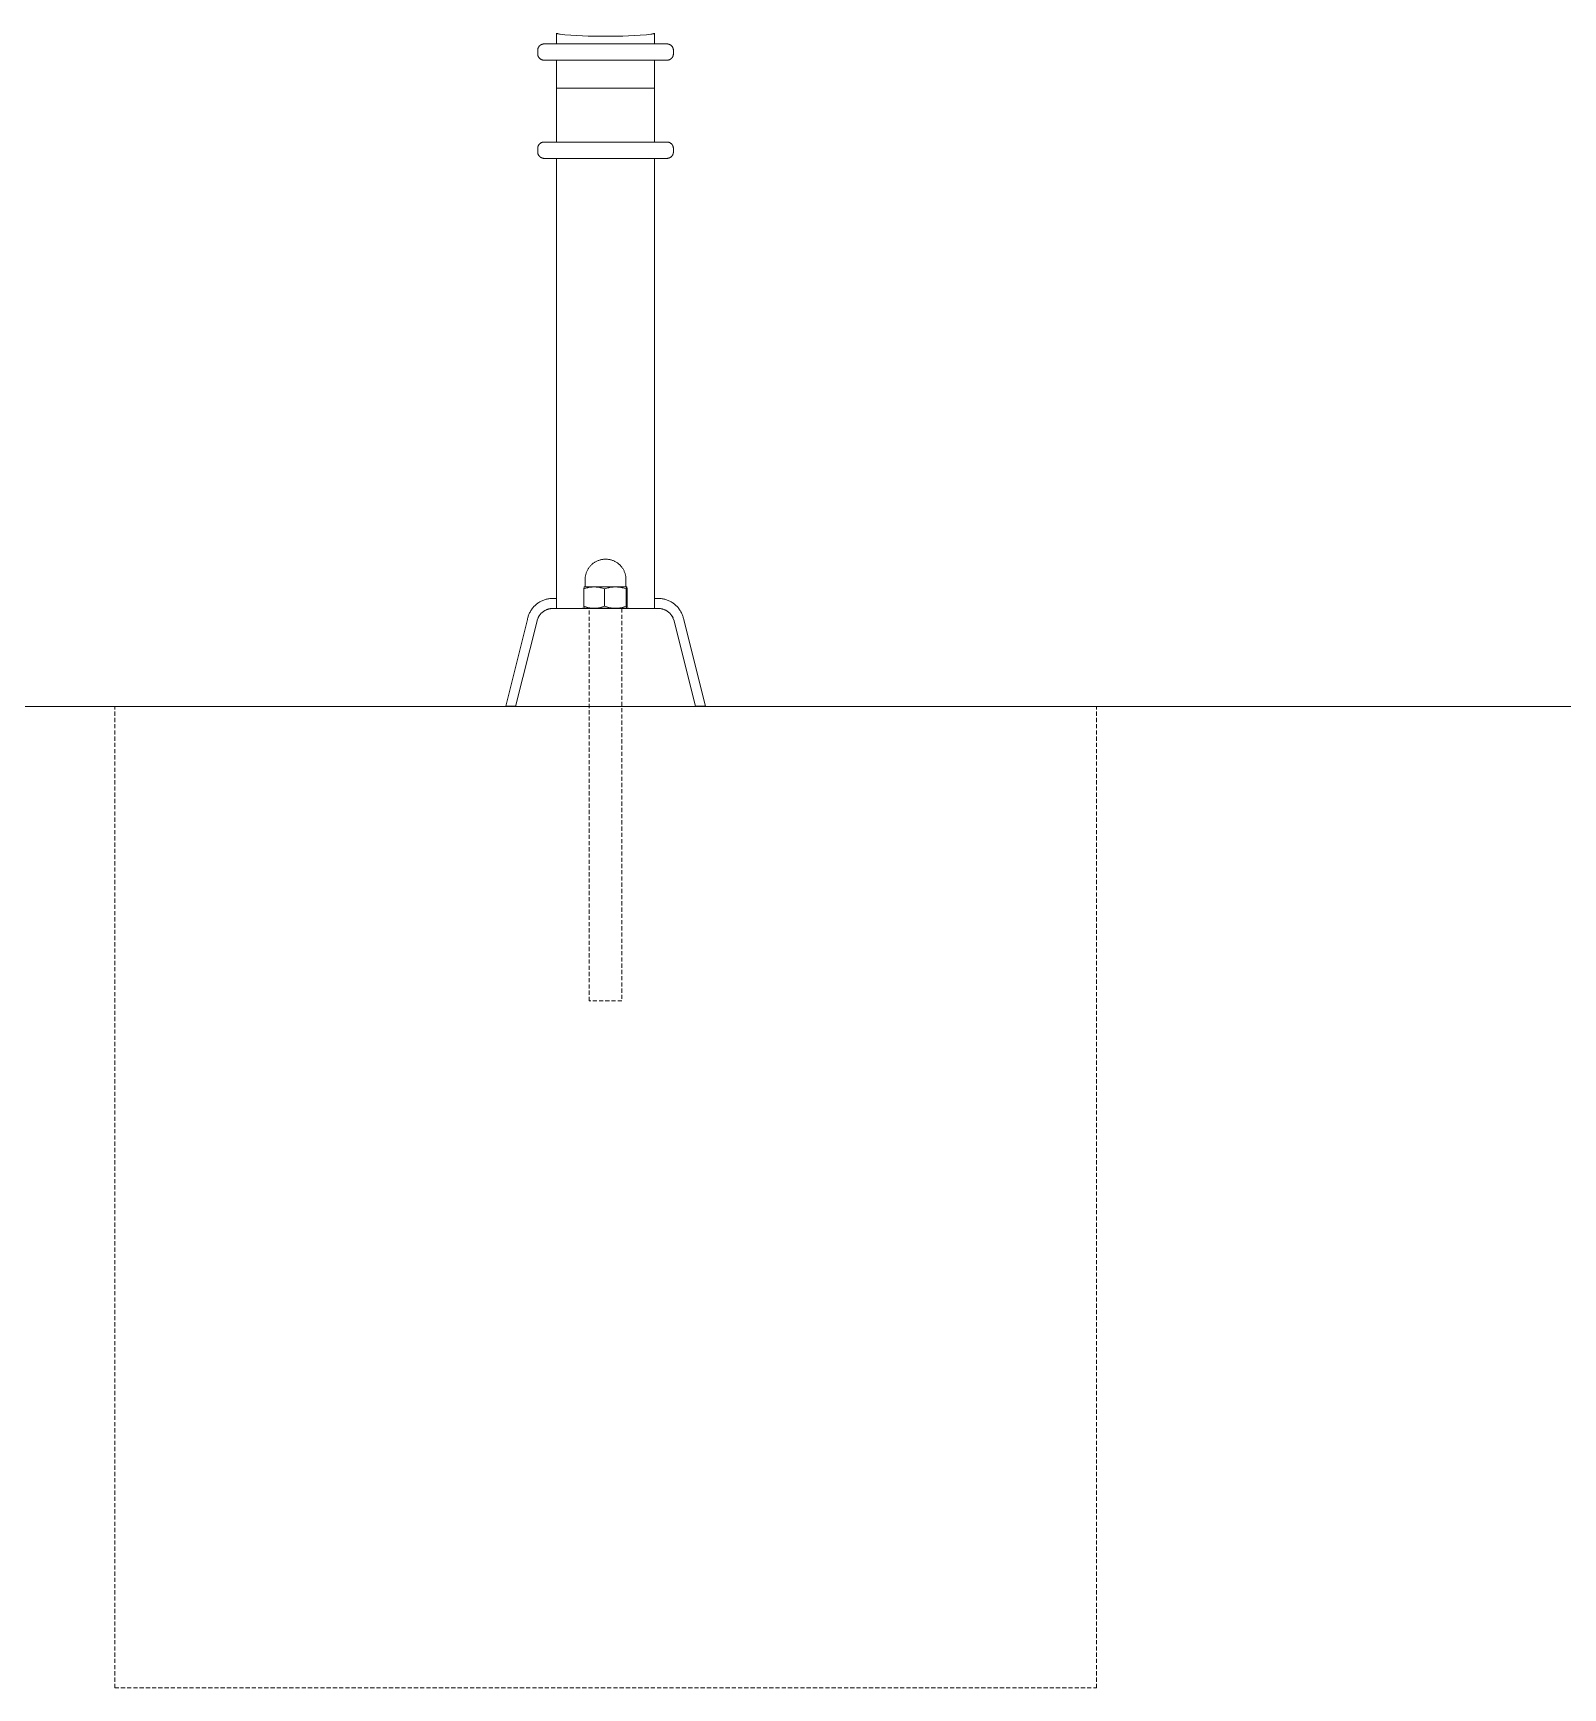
# Model space of a CAD drawing. Header units: millimetres. Extents: x -67 to 4862, y -244 to 3199.
# Drawn here: x 1088 to 1556, y 2011 to 2517 of the extents above; entities that cross this region are included whole.
import ezdxf

# ---------------------------------------------------------------- set-up
doc = ezdxf.new("R2010")
doc.units = ezdxf.units.MM
doc.linetypes.add('HIDDEN', pattern=[1.905, 1.27, -0.635])
doc.layers.add('ZANO_R', color=7, linetype='Continuous', lineweight=0)
doc.layers.add('ZANO_R_przerywana', color=7, linetype='HIDDEN', lineweight=0)

msp = doc.modelspace()

# ---------------------------------------------------------------- linework, layer by layer
at = {"layer": 'ZANO_R'}
for p, q in [((1248.32, 2516.63), (1248.32, 2516.63)), ((1248.32, 2516.63), (1248.32, 2516.63)), ((1248.32, 2516.63), (1248.32, 2516.63)), ((1248.32, 2516.63), (1248.32, 2516.63)), ((1248.32, 2516.63), (1248.32, 2516.63)), ((1248.32, 2516.63), (1248.32, 2516.62)), ((1248.32, 2516.62), (1248.33, 2516.62)), ((1248.32, 2514.77), (1248.32, 2516.62)), ((1248.32, 2513.33), (1248.32, 2514.77)), ((1248.33, 2516.62), (1248.33, 2516.62)), ((1248.33, 2516.62), (1248.33, 2516.62)), ((1248.33, 2516.62), (1248.33, 2516.62)), ((1248.33, 2516.62), (1248.33, 2516.62)), ((1248.33, 2516.62), (1248.33, 2516.62)), ((1248.33, 2516.62), (1248.33, 2516.61)), ((1248.33, 2516.61), (1248.33, 2516.61)), ((1248.33, 2516.61), (1248.33, 2516.61)), ((1248.33, 2516.61), (1248.33, 2516.61)), ((1248.33, 2516.61), (1248.33, 2516.61)), ((1248.33, 2516.61), (1248.33, 2516.61)), ((1248.33, 2516.61), (1248.33, 2516.61)), ((1248.33, 2516.61), (1248.33, 2516.6)), ((1248.33, 2516.6), (1248.33, 2516.6)), ((1248.33, 2516.6), (1248.33, 2516.6)), ((1248.33, 2516.6), (1248.34, 2516.6)), ((1248.34, 2516.6), (1248.34, 2516.6)), ((1248.34, 2516.6), (1248.34, 2516.59)), ((1248.34, 2516.59), (1248.34, 2516.59)), ((1248.34, 2516.59), (1248.34, 2516.59)), ((1248.34, 2516.59), (1248.35, 2516.59)), ((1248.35, 2516.59), (1248.35, 2516.58)), ((1248.35, 2516.58), (1248.35, 2516.58)), ((1248.35, 2516.58), (1248.35, 2516.58)), ((1248.35, 2516.58), (1248.36, 2516.57)), ((1248.36, 2516.57), (1248.36, 2516.57)), ((1248.36, 2516.57), (1248.36, 2516.57)), ((1248.36, 2516.57), (1248.37, 2516.56)), ((1248.37, 2516.56), (1248.37, 2516.56)), ((1248.37, 2516.56), (1248.37, 2516.56)), ((1248.37, 2516.56), (1248.38, 2516.55)), ((1248.38, 2516.55), (1248.39, 2516.55)), ((1248.39, 2516.55), (1248.4, 2516.54)), ((1248.4, 2516.54), (1248.41, 2516.54)), ((1248.41, 2516.54), (1248.42, 2516.53)), ((1248.42, 2516.53), (1248.43, 2516.53)), ((1248.43, 2516.53), (1248.44, 2516.52)), ((1248.44, 2516.52), (1248.45, 2516.51)), ((1248.45, 2516.51), (1248.46, 2516.51)), ((1248.46, 2516.51), (1248.49, 2516.5)), ((1248.49, 2516.5), (1248.52, 2516.49)), ((1248.52, 2516.49), (1248.55, 2516.48)), ((1248.55, 2516.48), (1248.58, 2516.47)), ((1248.58, 2516.47), (1248.61, 2516.46)), ((1248.61, 2516.46), (1248.7, 2516.43)), ((1248.7, 2516.43), (1248.79, 2516.41)), ((1248.79, 2516.41), (1248.88, 2516.39)), ((1248.88, 2516.39), (1248.97, 2516.37)), ((1248.97, 2516.37), (1249.21, 2516.32)), ((1249.21, 2516.32), (1249.46, 2516.28)), ((1249.46, 2516.28), (1250.15, 2516.19)), ((1250.15, 2516.19), (1250.84, 2516.11)), ((1250.84, 2516.11), (1252.71, 2515.96)), ((1252.71, 2515.96), (1258.02, 2515.74)), ((1258.02, 2515.74), (1263.32, 2515.67)), ((1263.32, 2515.67), (1268.63, 2515.74)), ((1268.63, 2515.74), (1273.94, 2515.96)), ((1273.94, 2515.96), (1275.81, 2516.11)), ((1275.81, 2516.11), (1276.5, 2516.19)), ((1276.5, 2516.19), (1277.19, 2516.28)), ((1277.19, 2516.28), (1277.44, 2516.32)), ((1277.44, 2516.32), (1277.68, 2516.37)), ((1277.68, 2516.37), (1277.77, 2516.39)), ((1277.77, 2516.39), (1277.86, 2516.41)), ((1277.86, 2516.41), (1277.95, 2516.43)), ((1277.95, 2516.43), (1278.04, 2516.46)), ((1278.04, 2516.46), (1278.07, 2516.47)), ((1278.07, 2516.47), (1278.1, 2516.48)), ((1278.1, 2516.48), (1278.13, 2516.49)), ((1278.13, 2516.49), (1278.16, 2516.5)), ((1278.16, 2516.5), (1278.19, 2516.51)), ((1278.19, 2516.51), (1278.2, 2516.51)), ((1278.2, 2516.51), (1278.21, 2516.52)), ((1278.21, 2516.52), (1278.22, 2516.53)), ((1278.22, 2516.53), (1278.23, 2516.53)), ((1278.23, 2516.53), (1278.24, 2516.54)), ((1278.24, 2516.54), (1278.25, 2516.54)), ((1278.25, 2516.54), (1278.26, 2516.55)), ((1278.26, 2516.55), (1278.27, 2516.55)), ((1278.27, 2516.55), (1278.27, 2516.56)), ((1278.27, 2516.56), (1278.28, 2516.56)), ((1278.28, 2516.56), (1278.28, 2516.57)), ((1278.28, 2516.57), (1278.29, 2516.57)), ((1278.28, 2516.56), (1278.28, 2516.56)), ((1278.29, 2516.57), (1278.29, 2516.58)), ((1278.29, 2516.58), (1278.3, 2516.58)), ((1278.29, 2516.57), (1278.29, 2516.57)), ((1278.3, 2516.58), (1278.3, 2516.59)), ((1278.3, 2516.59), (1278.31, 2516.59)), ((1278.3, 2516.58), (1278.3, 2516.58)), ((1278.31, 2516.59), (1278.31, 2516.6)), ((1278.31, 2516.6), (1278.31, 2516.6)), ((1278.31, 2516.6), (1278.31, 2516.6)), ((1278.31, 2516.6), (1278.32, 2516.6)), ((1278.31, 2516.59), (1278.31, 2516.59)), ((1278.31, 2516.59), (1278.31, 2516.59)), ((1278.32, 2516.62), (1278.32, 2516.63)), ((1278.32, 2516.63), (1278.32, 2516.63)), ((1278.32, 2516.63), (1278.32, 2516.63)), ((1278.32, 2516.63), (1278.32, 2516.63)), ((1278.32, 2516.63), (1278.32, 2516.63)), ((1278.32, 2516.63), (1278.32, 2516.63)), ((1278.32, 2516.61), (1278.32, 2516.62)), ((1278.32, 2516.62), (1278.32, 2516.62)), ((1278.32, 2516.62), (1278.32, 2516.62)), ((1278.32, 2516.62), (1278.32, 2516.62)), ((1278.32, 2516.62), (1278.32, 2516.62)), ((1278.32, 2516.62), (1278.32, 2516.62)), ((1278.32, 2516.62), (1278.32, 2516.62)), ((1278.32, 2514.77), (1278.32, 2516.62)), ((1278.32, 2516.6), (1278.32, 2516.61)), ((1278.32, 2516.61), (1278.32, 2516.61)), ((1278.32, 2516.61), (1278.32, 2516.61)), ((1278.32, 2516.61), (1278.32, 2516.61)), ((1278.32, 2516.61), (1278.32, 2516.61)), ((1278.32, 2516.61), (1278.32, 2516.61)), ((1278.32, 2516.61), (1278.32, 2516.61)), ((1278.32, 2516.6), (1278.32, 2516.6)), ((1278.32, 2513.33), (1278.32, 2514.77)), ((1242.58, 2511.33), (1242.59, 2511.4)), ((1242.58, 2510.33), (1242.58, 2511.33)), ((1242.58, 2510.33), (1242.59, 2510.26)), ((1242.59, 2511.47), (1242.6, 2511.54)), ((1242.59, 2511.4), (1242.59, 2511.47)), ((1242.59, 2510.26), (1242.59, 2510.2)), ((1242.59, 2510.2), (1242.6, 2510.13)), ((1242.6, 2511.6), (1242.61, 2511.67)), ((1242.6, 2511.54), (1242.6, 2511.6)), ((1242.6, 2510.13), (1242.6, 2510.06)), ((1242.6, 2510.06), (1242.61, 2509.99)), ((1242.61, 2511.67), (1242.63, 2511.74)), ((1242.61, 2509.99), (1242.63, 2509.92)), ((1242.63, 2511.74), (1242.64, 2511.81)), ((1242.63, 2509.92), (1242.64, 2509.86)), ((1242.64, 2511.81), (1242.66, 2511.87)), ((1242.64, 2509.86), (1242.66, 2509.79)), ((1242.66, 2511.87), (1242.68, 2511.94)), ((1242.66, 2509.79), (1242.68, 2509.73)), ((1242.68, 2511.94), (1242.7, 2512)), ((1242.68, 2509.73), (1242.7, 2509.66)), ((1242.7, 2512), (1242.72, 2512.07)), ((1242.7, 2509.66), (1242.72, 2509.6)), ((1242.72, 2512.07), (1242.75, 2512.13)), ((1242.72, 2509.6), (1242.75, 2509.54)), ((1242.75, 2512.13), (1242.78, 2512.19)), ((1242.75, 2509.54), (1242.78, 2509.47)), ((1242.78, 2512.19), (1242.81, 2512.25)), ((1242.78, 2509.47), (1242.81, 2509.41)), ((1242.81, 2512.25), (1242.84, 2512.31)), ((1242.81, 2509.41), (1242.84, 2509.35)), ((1242.84, 2512.31), (1242.88, 2512.37)), ((1242.84, 2509.35), (1242.88, 2509.29)), ((1242.88, 2512.37), (1242.91, 2512.43)), ((1242.88, 2509.29), (1242.91, 2509.23)), ((1242.91, 2512.43), (1242.95, 2512.49)), ((1242.95, 2512.49), (1242.99, 2512.54)), ((1242.99, 2512.54), (1243.03, 2512.59)), ((1243.03, 2512.59), (1243.08, 2512.65)), ((1243.08, 2512.65), (1243.12, 2512.7)), ((1243.12, 2512.7), (1243.17, 2512.75)), ((1243.17, 2512.75), (1243.22, 2512.79)), ((1243.22, 2512.79), (1243.27, 2512.84)), ((1243.27, 2512.84), (1243.32, 2512.88)), ((1243.32, 2512.88), (1243.38, 2512.93)), ((1243.38, 2512.93), (1243.43, 2512.97)), ((1243.43, 2512.97), (1243.49, 2513)), ((1243.49, 2513), (1243.55, 2513.04)), ((1243.55, 2513.04), (1243.6, 2513.08)), ((1243.6, 2513.08), (1243.66, 2513.11)), ((1243.66, 2513.11), (1243.73, 2513.14)), ((1243.73, 2513.14), (1243.79, 2513.17)), ((1243.79, 2513.17), (1243.85, 2513.19)), ((1243.85, 2513.19), (1243.91, 2513.22)), ((1243.91, 2513.22), (1243.98, 2513.24)), ((1243.98, 2513.24), (1244.05, 2513.26)), ((1244.05, 2513.26), (1244.11, 2513.27)), ((1244.11, 2513.27), (1244.18, 2513.29)), ((1244.18, 2513.29), (1244.24, 2513.3)), ((1244.24, 2513.3), (1244.31, 2513.31)), ((1244.31, 2513.31), (1244.38, 2513.32)), ((1244.38, 2513.32), (1244.45, 2513.33)), ((1244.45, 2513.33), (1244.52, 2513.33)), ((1244.52, 2513.33), (1244.58, 2513.33)), ((1282.06, 2513.33), (1244.58, 2513.33)), ((1282.13, 2513.33), (1282.06, 2513.33)), ((1282.2, 2513.33), (1282.13, 2513.33)), ((1282.27, 2513.32), (1282.2, 2513.33)), ((1282.34, 2513.31), (1282.27, 2513.32)), ((1282.4, 2513.3), (1282.34, 2513.31)), ((1282.47, 2513.29), (1282.4, 2513.3)), ((1282.54, 2513.27), (1282.47, 2513.29)), ((1282.6, 2513.26), (1282.54, 2513.27)), ((1282.67, 2513.24), (1282.6, 2513.26)), ((1282.73, 2513.22), (1282.67, 2513.24)), ((1282.8, 2513.19), (1282.73, 2513.22)), ((1282.86, 2513.17), (1282.8, 2513.19)), ((1282.92, 2513.14), (1282.86, 2513.17)), ((1282.98, 2513.11), (1282.92, 2513.14)), ((1283.04, 2513.08), (1282.98, 2513.11)), ((1283.1, 2513.04), (1283.04, 2513.08)), ((1283.16, 2513), (1283.1, 2513.04)), ((1283.22, 2512.97), (1283.16, 2513)), ((1283.27, 2512.93), (1283.22, 2512.97)), ((1283.33, 2512.88), (1283.27, 2512.93)), ((1283.38, 2512.84), (1283.33, 2512.88)), ((1283.43, 2512.79), (1283.38, 2512.84)), ((1283.48, 2512.75), (1283.43, 2512.79)), ((1283.53, 2512.7), (1283.48, 2512.75)), ((1283.57, 2512.65), (1283.53, 2512.7)), ((1283.62, 2512.59), (1283.57, 2512.65)), ((1283.66, 2512.54), (1283.62, 2512.59)), ((1283.7, 2512.49), (1283.66, 2512.54)), ((1283.74, 2512.43), (1283.7, 2512.49)), ((1283.77, 2512.37), (1283.74, 2512.43)), ((1283.77, 2509.29), (1283.74, 2509.23)), ((1283.81, 2512.31), (1283.77, 2512.37)), ((1283.81, 2509.35), (1283.77, 2509.29)), ((1283.84, 2512.25), (1283.81, 2512.31)), ((1283.84, 2509.41), (1283.81, 2509.35)), ((1283.87, 2512.19), (1283.84, 2512.25)), ((1283.87, 2509.47), (1283.84, 2509.41)), ((1283.9, 2512.13), (1283.87, 2512.19)), ((1283.9, 2509.54), (1283.87, 2509.47)), ((1283.92, 2512.07), (1283.9, 2512.13)), ((1283.92, 2509.6), (1283.9, 2509.54)), ((1283.95, 2512), (1283.92, 2512.07)), ((1283.95, 2509.66), (1283.92, 2509.6)), ((1283.97, 2511.94), (1283.95, 2512)), ((1283.97, 2509.73), (1283.95, 2509.66)), ((1283.99, 2511.87), (1283.97, 2511.94)), ((1283.99, 2509.79), (1283.97, 2509.73)), ((1284.01, 2511.81), (1283.99, 2511.87)), ((1284.01, 2509.86), (1283.99, 2509.79)), ((1284.02, 2511.74), (1284.01, 2511.81)), ((1284.02, 2509.92), (1284.01, 2509.86)), ((1284.03, 2511.67), (1284.02, 2511.74)), ((1284.03, 2509.99), (1284.02, 2509.92)), ((1284.05, 2511.6), (1284.03, 2511.67)), ((1284.05, 2510.06), (1284.03, 2509.99)), ((1284.05, 2511.54), (1284.05, 2511.6)), ((1284.06, 2511.47), (1284.05, 2511.54)), ((1284.06, 2510.2), (1284.05, 2510.13)), ((1284.05, 2510.13), (1284.05, 2510.06)), ((1284.06, 2511.4), (1284.06, 2511.47)), ((1284.06, 2511.33), (1284.06, 2511.4)), ((1284.06, 2510.33), (1284.06, 2511.33)), ((1284.06, 2510.33), (1284.06, 2510.26)), ((1284.06, 2510.26), (1284.06, 2510.2)), ((1242.91, 2509.23), (1242.95, 2509.18)), ((1242.95, 2509.18), (1242.99, 2509.12)), ((1242.99, 2509.12), (1243.03, 2509.07)), ((1243.03, 2509.07), (1243.08, 2509.02)), ((1243.08, 2509.02), (1243.12, 2508.97)), ((1243.12, 2508.97), (1243.17, 2508.92)), ((1243.17, 2508.92), (1243.22, 2508.87)), ((1243.22, 2508.87), (1243.27, 2508.82)), ((1243.27, 2508.82), (1243.32, 2508.78)), ((1243.32, 2508.78), (1243.38, 2508.74)), ((1243.38, 2508.74), (1243.43, 2508.7)), ((1243.43, 2508.7), (1243.49, 2508.66)), ((1243.49, 2508.66), (1243.55, 2508.62)), ((1243.55, 2508.62), (1243.6, 2508.59)), ((1243.6, 2508.59), (1243.66, 2508.56)), ((1243.66, 2508.56), (1243.73, 2508.53)), ((1243.73, 2508.53), (1243.79, 2508.5)), ((1243.79, 2508.5), (1243.85, 2508.47)), ((1243.85, 2508.47), (1243.91, 2508.45)), ((1243.91, 2508.45), (1243.98, 2508.43)), ((1243.98, 2508.43), (1244.05, 2508.41)), ((1244.05, 2508.41), (1244.11, 2508.39)), ((1244.11, 2508.39), (1244.18, 2508.37)), ((1244.18, 2508.37), (1244.24, 2508.36)), ((1244.24, 2508.36), (1244.31, 2508.35)), ((1244.31, 2508.35), (1244.38, 2508.34)), ((1244.38, 2508.34), (1244.45, 2508.34)), ((1244.45, 2508.34), (1244.52, 2508.33)), ((1244.52, 2508.33), (1244.58, 2508.33)), ((1282.06, 2508.33), (1244.58, 2508.33)), ((1248.32, 2499.82), (1248.32, 2508.33)), ((1278.32, 2499.82), (1278.32, 2508.33)), ((1282.13, 2508.33), (1282.06, 2508.33)), ((1282.2, 2508.34), (1282.13, 2508.33)), ((1282.27, 2508.34), (1282.2, 2508.34)), ((1282.34, 2508.35), (1282.27, 2508.34)), ((1282.4, 2508.36), (1282.34, 2508.35)), ((1282.47, 2508.37), (1282.4, 2508.36)), ((1282.54, 2508.39), (1282.47, 2508.37)), ((1282.6, 2508.41), (1282.54, 2508.39)), ((1282.67, 2508.43), (1282.6, 2508.41)), ((1282.73, 2508.45), (1282.67, 2508.43)), ((1282.8, 2508.47), (1282.73, 2508.45)), ((1282.86, 2508.5), (1282.8, 2508.47)), ((1282.92, 2508.53), (1282.86, 2508.5)), ((1282.98, 2508.56), (1282.92, 2508.53)), ((1283.04, 2508.59), (1282.98, 2508.56)), ((1283.1, 2508.62), (1283.04, 2508.59)), ((1283.16, 2508.66), (1283.1, 2508.62)), ((1283.22, 2508.7), (1283.16, 2508.66)), ((1283.27, 2508.74), (1283.22, 2508.7)), ((1283.33, 2508.78), (1283.27, 2508.74)), ((1283.38, 2508.82), (1283.33, 2508.78)), ((1283.43, 2508.87), (1283.38, 2508.82)), ((1283.48, 2508.92), (1283.43, 2508.87)), ((1283.53, 2508.97), (1283.48, 2508.92)), ((1283.57, 2509.02), (1283.53, 2508.97)), ((1283.62, 2509.07), (1283.57, 2509.02)), ((1283.66, 2509.12), (1283.62, 2509.07)), ((1283.7, 2509.18), (1283.66, 2509.12)), ((1283.74, 2509.23), (1283.7, 2509.18)), ((1278.32, 2499.82), (1248.32, 2499.82)), ((1248.32, 2499.82), (1248.32, 2499.55)), ((1248.32, 2495.32), (1248.32, 2499.55)), ((1278.32, 2499.82), (1278.32, 2499.55)), ((1278.32, 2495.32), (1278.32, 2499.55)), ((1248.32, 2495.32), (1248.32, 2483.33)), ((1278.32, 2495.32), (1278.32, 2483.33)), ((1242.58, 2481.33), (1242.59, 2481.4)), ((1242.58, 2480.33), (1242.58, 2481.33)), ((1242.58, 2480.33), (1242.59, 2480.26)), ((1242.59, 2481.47), (1242.6, 2481.54)), ((1242.59, 2481.4), (1242.59, 2481.47)), ((1242.59, 2480.26), (1242.59, 2480.2)), ((1242.59, 2480.2), (1242.6, 2480.13)), ((1242.6, 2481.6), (1242.61, 2481.67)), ((1242.6, 2481.54), (1242.6, 2481.6)), ((1242.6, 2480.13), (1242.6, 2480.06)), ((1242.6, 2480.06), (1242.61, 2479.99)), ((1242.61, 2481.67), (1242.63, 2481.74)), ((1242.61, 2479.99), (1242.63, 2479.92)), ((1242.63, 2481.74), (1242.64, 2481.81)), ((1242.63, 2479.92), (1242.64, 2479.86)), ((1242.64, 2481.81), (1242.66, 2481.87)), ((1242.64, 2479.86), (1242.66, 2479.79)), ((1242.66, 2481.87), (1242.68, 2481.94)), ((1242.66, 2479.79), (1242.68, 2479.73)), ((1242.68, 2481.94), (1242.7, 2482)), ((1242.68, 2479.73), (1242.7, 2479.66)), ((1242.7, 2482), (1242.72, 2482.07)), ((1242.7, 2479.66), (1242.72, 2479.6)), ((1242.72, 2482.07), (1242.75, 2482.13)), ((1242.72, 2479.6), (1242.75, 2479.54)), ((1242.75, 2482.13), (1242.78, 2482.19)), ((1242.75, 2479.54), (1242.78, 2479.47)), ((1242.78, 2482.19), (1242.81, 2482.25)), ((1242.78, 2479.47), (1242.81, 2479.41)), ((1242.81, 2482.25), (1242.84, 2482.31)), ((1242.81, 2479.41), (1242.84, 2479.35)), ((1242.84, 2482.31), (1242.88, 2482.37)), ((1242.84, 2479.35), (1242.88, 2479.29)), ((1242.88, 2482.37), (1242.91, 2482.43)), ((1242.88, 2479.29), (1242.91, 2479.23)), ((1242.91, 2482.43), (1242.95, 2482.49)), ((1242.91, 2479.23), (1242.95, 2479.18)), ((1242.95, 2482.49), (1242.99, 2482.54)), ((1242.95, 2479.18), (1242.99, 2479.12)), ((1242.99, 2482.54), (1243.03, 2482.59)), ((1242.99, 2479.12), (1243.03, 2479.07)), ((1243.03, 2482.59), (1243.08, 2482.65)), ((1243.03, 2479.07), (1243.08, 2479.02)), ((1243.08, 2482.65), (1243.12, 2482.7)), ((1243.08, 2479.02), (1243.12, 2478.97)), ((1243.12, 2482.7), (1243.17, 2482.75)), ((1243.12, 2478.97), (1243.17, 2478.92)), ((1243.17, 2482.75), (1243.22, 2482.79)), ((1243.17, 2478.92), (1243.22, 2478.87)), ((1243.22, 2482.79), (1243.27, 2482.84)), ((1243.27, 2482.84), (1243.32, 2482.88)), ((1243.32, 2482.88), (1243.38, 2482.93)), ((1243.38, 2482.93), (1243.43, 2482.97)), ((1243.43, 2482.97), (1243.49, 2483)), ((1243.49, 2483), (1243.55, 2483.04)), ((1243.55, 2483.04), (1243.6, 2483.08)), ((1243.6, 2483.08), (1243.66, 2483.11)), ((1243.66, 2483.11), (1243.73, 2483.14)), ((1243.73, 2483.14), (1243.79, 2483.17)), ((1243.79, 2483.17), (1243.85, 2483.19)), ((1243.85, 2483.19), (1243.91, 2483.22)), ((1243.91, 2483.22), (1243.98, 2483.24)), ((1243.98, 2483.24), (1244.05, 2483.26)), ((1244.05, 2483.26), (1244.11, 2483.27)), ((1244.11, 2483.27), (1244.18, 2483.29)), ((1244.18, 2483.29), (1244.24, 2483.3)), ((1244.24, 2483.3), (1244.31, 2483.31)), ((1244.31, 2483.31), (1244.38, 2483.32)), ((1244.38, 2483.32), (1244.45, 2483.33)), ((1244.45, 2483.33), (1244.52, 2483.33)), ((1244.52, 2483.33), (1244.58, 2483.33)), ((1282.06, 2483.33), (1244.58, 2483.33)), ((1282.13, 2483.33), (1282.06, 2483.33)), ((1282.2, 2483.33), (1282.13, 2483.33)), ((1282.27, 2483.32), (1282.2, 2483.33)), ((1282.34, 2483.31), (1282.27, 2483.32)), ((1282.4, 2483.3), (1282.34, 2483.31)), ((1282.47, 2483.29), (1282.4, 2483.3)), ((1282.54, 2483.27), (1282.47, 2483.29)), ((1282.6, 2483.26), (1282.54, 2483.27)), ((1282.67, 2483.24), (1282.6, 2483.26)), ((1282.73, 2483.22), (1282.67, 2483.24)), ((1282.8, 2483.19), (1282.73, 2483.22)), ((1282.86, 2483.17), (1282.8, 2483.19)), ((1282.92, 2483.14), (1282.86, 2483.17)), ((1282.98, 2483.11), (1282.92, 2483.14)), ((1283.04, 2483.08), (1282.98, 2483.11)), ((1283.1, 2483.04), (1283.04, 2483.08)), ((1283.16, 2483), (1283.1, 2483.04)), ((1283.22, 2482.97), (1283.16, 2483)), ((1283.27, 2482.93), (1283.22, 2482.97)), ((1283.33, 2482.88), (1283.27, 2482.93)), ((1283.38, 2482.84), (1283.33, 2482.88)), ((1283.43, 2482.79), (1283.38, 2482.84)), ((1283.48, 2482.75), (1283.43, 2482.79)), ((1283.48, 2478.92), (1283.43, 2478.87)), ((1283.53, 2482.7), (1283.48, 2482.75)), ((1283.53, 2478.97), (1283.48, 2478.92)), ((1283.57, 2482.65), (1283.53, 2482.7)), ((1283.57, 2479.02), (1283.53, 2478.97)), ((1283.62, 2482.59), (1283.57, 2482.65)), ((1283.62, 2479.07), (1283.57, 2479.02)), ((1283.66, 2482.54), (1283.62, 2482.59)), ((1283.66, 2479.12), (1283.62, 2479.07)), ((1283.7, 2482.49), (1283.66, 2482.54)), ((1283.7, 2479.18), (1283.66, 2479.12)), ((1283.74, 2482.43), (1283.7, 2482.49)), ((1283.74, 2479.23), (1283.7, 2479.18)), ((1283.77, 2482.37), (1283.74, 2482.43)), ((1283.77, 2479.29), (1283.74, 2479.23)), ((1283.81, 2482.31), (1283.77, 2482.37)), ((1283.81, 2479.35), (1283.77, 2479.29)), ((1283.84, 2482.25), (1283.81, 2482.31)), ((1283.84, 2479.41), (1283.81, 2479.35)), ((1283.87, 2482.19), (1283.84, 2482.25)), ((1283.87, 2479.47), (1283.84, 2479.41)), ((1283.9, 2482.13), (1283.87, 2482.19)), ((1283.9, 2479.54), (1283.87, 2479.47)), ((1283.92, 2482.07), (1283.9, 2482.13)), ((1283.92, 2479.6), (1283.9, 2479.54)), ((1283.95, 2482), (1283.92, 2482.07)), ((1283.95, 2479.66), (1283.92, 2479.6)), ((1283.97, 2481.94), (1283.95, 2482)), ((1283.97, 2479.73), (1283.95, 2479.66)), ((1283.99, 2481.87), (1283.97, 2481.94)), ((1283.99, 2479.79), (1283.97, 2479.73)), ((1284.01, 2481.81), (1283.99, 2481.87)), ((1284.01, 2479.86), (1283.99, 2479.79)), ((1284.02, 2481.74), (1284.01, 2481.81)), ((1284.02, 2479.92), (1284.01, 2479.86)), ((1284.03, 2481.67), (1284.02, 2481.74)), ((1284.03, 2479.99), (1284.02, 2479.92)), ((1284.05, 2481.6), (1284.03, 2481.67)), ((1284.05, 2480.06), (1284.03, 2479.99)), ((1284.05, 2481.54), (1284.05, 2481.6)), ((1284.06, 2481.47), (1284.05, 2481.54)), ((1284.06, 2480.2), (1284.05, 2480.13)), ((1284.05, 2480.13), (1284.05, 2480.06)), ((1284.06, 2481.4), (1284.06, 2481.47)), ((1284.06, 2481.33), (1284.06, 2481.4)), ((1284.06, 2480.33), (1284.06, 2481.33)), ((1284.06, 2480.33), (1284.06, 2480.26)), ((1284.06, 2480.26), (1284.06, 2480.2)), ((1243.22, 2478.87), (1243.27, 2478.82)), ((1243.27, 2478.82), (1243.32, 2478.78)), ((1243.32, 2478.78), (1243.38, 2478.74)), ((1243.38, 2478.74), (1243.43, 2478.7)), ((1243.43, 2478.7), (1243.49, 2478.66)), ((1243.49, 2478.66), (1243.55, 2478.62)), ((1243.55, 2478.62), (1243.6, 2478.59)), ((1243.6, 2478.59), (1243.66, 2478.56)), ((1243.66, 2478.56), (1243.73, 2478.53)), ((1243.73, 2478.53), (1243.79, 2478.5)), ((1243.79, 2478.5), (1243.85, 2478.47)), ((1243.85, 2478.47), (1243.91, 2478.45)), ((1243.91, 2478.45), (1243.98, 2478.43)), ((1243.98, 2478.43), (1244.05, 2478.41)), ((1244.05, 2478.41), (1244.11, 2478.39)), ((1244.11, 2478.39), (1244.18, 2478.37)), ((1244.18, 2478.37), (1244.24, 2478.36)), ((1244.24, 2478.36), (1244.31, 2478.35)), ((1244.31, 2478.35), (1244.38, 2478.34)), ((1244.38, 2478.34), (1244.45, 2478.34)), ((1244.45, 2478.34), (1244.52, 2478.33)), ((1244.52, 2478.33), (1244.58, 2478.33)), ((1282.06, 2478.33), (1244.58, 2478.33)), ((1248.32, 2478.33), (1248.32, 2340.74)), ((1278.32, 2478.33), (1278.32, 2340.74)), ((1282.13, 2478.33), (1282.06, 2478.33)), ((1282.2, 2478.34), (1282.13, 2478.33)), ((1282.27, 2478.34), (1282.2, 2478.34)), ((1282.34, 2478.35), (1282.27, 2478.34)), ((1282.4, 2478.36), (1282.34, 2478.35)), ((1282.47, 2478.37), (1282.4, 2478.36)), ((1282.54, 2478.39), (1282.47, 2478.37)), ((1282.6, 2478.41), (1282.54, 2478.39)), ((1282.67, 2478.43), (1282.6, 2478.41)), ((1282.73, 2478.45), (1282.67, 2478.43)), ((1282.8, 2478.47), (1282.73, 2478.45)), ((1282.86, 2478.5), (1282.8, 2478.47)), ((1282.92, 2478.53), (1282.86, 2478.5)), ((1282.98, 2478.56), (1282.92, 2478.53)), ((1283.04, 2478.59), (1282.98, 2478.56)), ((1283.1, 2478.62), (1283.04, 2478.59)), ((1283.16, 2478.66), (1283.1, 2478.62)), ((1283.22, 2478.7), (1283.16, 2478.66)), ((1283.27, 2478.74), (1283.22, 2478.7)), ((1283.33, 2478.78), (1283.27, 2478.74)), ((1283.38, 2478.82), (1283.33, 2478.78)), ((1283.43, 2478.87), (1283.38, 2478.82)), ((1257.68, 2352.25), (1257.77, 2352.44)), ((1257.77, 2352.44), (1257.88, 2352.62)), ((1257.88, 2352.62), (1257.98, 2352.81)), ((1257.98, 2352.81), (1258.1, 2352.99)), ((1258.1, 2352.99), (1258.22, 2353.17)), ((1258.22, 2353.17), (1258.34, 2353.34)), ((1258.34, 2353.34), (1258.48, 2353.51)), ((1258.48, 2353.51), (1258.61, 2353.67)), ((1258.61, 2353.67), (1258.76, 2353.83)), ((1258.76, 2353.83), (1258.9, 2353.98)), ((1258.9, 2353.98), (1259.06, 2354.13)), ((1259.06, 2354.13), (1259.22, 2354.27)), ((1259.22, 2354.27), (1259.38, 2354.41)), ((1259.38, 2354.41), (1259.55, 2354.54)), ((1259.55, 2354.54), (1259.72, 2354.67)), ((1259.72, 2354.67), (1259.9, 2354.79)), ((1259.9, 2354.79), (1260.08, 2354.9)), ((1260.08, 2354.9), (1260.26, 2355.01)), ((1260.26, 2355.01), (1260.45, 2355.11)), ((1260.45, 2355.11), (1260.64, 2355.21)), ((1260.64, 2355.21), (1260.83, 2355.29)), ((1260.83, 2355.29), (1261.03, 2355.38)), ((1261.03, 2355.38), (1261.23, 2355.45)), ((1261.23, 2355.45), (1261.43, 2355.52)), ((1261.43, 2355.52), (1261.64, 2355.58)), ((1261.64, 2355.58), (1261.84, 2355.63)), ((1261.84, 2355.63), (1262.05, 2355.68)), ((1262.05, 2355.68), (1262.26, 2355.72)), ((1262.26, 2355.72), (1262.47, 2355.75)), ((1262.47, 2355.75), (1262.69, 2355.78)), ((1262.69, 2355.78), (1262.9, 2355.8)), ((1262.9, 2355.8), (1263.11, 2355.81)), ((1263.11, 2355.81), (1263.32, 2355.81)), ((1263.32, 2355.81), (1263.54, 2355.81)), ((1263.54, 2355.81), (1263.75, 2355.8)), ((1263.75, 2355.8), (1263.96, 2355.78)), ((1263.96, 2355.78), (1264.18, 2355.75)), ((1264.18, 2355.75), (1264.39, 2355.72)), ((1264.39, 2355.72), (1264.6, 2355.68)), ((1264.6, 2355.68), (1264.8, 2355.63)), ((1264.8, 2355.63), (1265.01, 2355.58)), ((1265.01, 2355.58), (1265.21, 2355.52)), ((1265.21, 2355.52), (1265.42, 2355.45)), ((1265.42, 2355.45), (1265.62, 2355.38)), ((1265.62, 2355.38), (1265.81, 2355.29)), ((1265.81, 2355.29), (1266.01, 2355.21)), ((1266.01, 2355.21), (1266.2, 2355.11)), ((1266.2, 2355.11), (1266.39, 2355.01)), ((1266.39, 2355.01), (1266.57, 2354.9)), ((1266.57, 2354.9), (1266.75, 2354.79)), ((1266.75, 2354.79), (1266.93, 2354.67)), ((1266.93, 2354.67), (1267.1, 2354.54)), ((1267.1, 2354.54), (1267.27, 2354.41)), ((1267.27, 2354.41), (1267.43, 2354.27)), ((1267.43, 2354.27), (1267.59, 2354.13)), ((1267.59, 2354.13), (1267.74, 2353.98)), ((1267.74, 2353.98), (1267.89, 2353.83)), ((1267.89, 2353.83), (1268.03, 2353.67)), ((1268.03, 2353.67), (1268.17, 2353.51)), ((1268.17, 2353.51), (1268.3, 2353.34)), ((1268.3, 2353.34), (1268.43, 2353.17)), ((1268.43, 2353.17), (1268.55, 2352.99)), ((1268.55, 2352.99), (1268.66, 2352.81)), ((1268.66, 2352.81), (1268.77, 2352.62)), ((1268.77, 2352.62), (1268.87, 2352.44)), ((1268.87, 2352.44), (1268.97, 2352.25)), ((1257.04, 2347.35), (1257.05, 2347.35)), ((1257.05, 2347.36), (1257.06, 2347.37)), ((1257.05, 2347.35), (1257.05, 2347.36)), ((1257.05, 2347.36), (1257.05, 2347.36)), ((1257.05, 2347.36), (1257.05, 2347.36)), ((1257.06, 2347.38), (1257.07, 2347.39)), ((1257.06, 2347.37), (1257.06, 2347.38)), ((1257.06, 2347.38), (1257.06, 2347.38)), ((1257.06, 2347.38), (1257.06, 2347.38)), ((1257.06, 2347.37), (1257.06, 2347.37)), ((1257.06, 2347.37), (1257.06, 2347.37)), ((1257.07, 2349.56), (1257.08, 2349.77)), ((1257.07, 2347.43), (1257.07, 2349.56)), ((1257.07, 2347.42), (1257.07, 2347.43)), ((1257.07, 2347.43), (1257.07, 2347.43)), ((1257.07, 2347.41), (1257.07, 2347.42)), ((1257.07, 2347.42), (1257.07, 2347.42)), ((1257.07, 2347.4), (1257.07, 2347.41)), ((1257.07, 2347.41), (1257.07, 2347.41)), ((1257.07, 2347.41), (1257.07, 2347.41)), ((1257.07, 2347.39), (1257.07, 2347.4)), ((1257.07, 2347.4), (1257.07, 2347.4)), ((1257.07, 2347.39), (1257.07, 2347.39)), ((1257.07, 2347.39), (1257.07, 2347.39)), ((1257.08, 2349.77), (1257.09, 2349.99)), ((1257.09, 2349.99), (1257.11, 2350.2)), ((1257.11, 2350.2), (1257.13, 2350.41)), ((1257.13, 2350.41), (1257.17, 2350.62)), ((1257.17, 2350.62), (1257.2, 2350.83)), ((1257.2, 2350.83), (1257.25, 2351.04)), ((1257.25, 2351.04), (1257.31, 2351.25)), ((1257.31, 2351.25), (1257.37, 2351.45)), ((1257.37, 2351.45), (1257.44, 2351.65)), ((1257.44, 2351.65), (1257.51, 2351.85)), ((1257.51, 2351.85), (1257.59, 2352.05)), ((1257.59, 2352.05), (1257.68, 2352.25)), ((1268.97, 2352.25), (1269.06, 2352.05)), ((1269.06, 2352.05), (1269.14, 2351.85)), ((1269.14, 2351.85), (1269.21, 2351.65)), ((1269.21, 2351.65), (1269.28, 2351.45)), ((1269.28, 2351.45), (1269.34, 2351.25)), ((1269.34, 2351.25), (1269.4, 2351.04)), ((1269.4, 2351.04), (1269.44, 2350.83)), ((1269.44, 2350.83), (1269.48, 2350.62)), ((1269.48, 2350.62), (1269.52, 2350.41)), ((1269.52, 2350.41), (1269.54, 2350.2)), ((1269.54, 2350.2), (1269.56, 2349.99)), ((1269.56, 2349.99), (1269.57, 2349.77)), ((1269.57, 2349.77), (1269.57, 2349.56)), ((1269.57, 2349.56), (1269.57, 2347.43)), ((1269.57, 2347.43), (1269.57, 2347.43)), ((1269.57, 2347.43), (1269.57, 2347.42)), ((1269.57, 2347.42), (1269.57, 2347.42)), ((1269.57, 2347.42), (1269.58, 2347.41)), ((1269.58, 2347.41), (1269.58, 2347.41)), ((1269.58, 2347.41), (1269.58, 2347.41)), ((1269.58, 2347.41), (1269.58, 2347.4)), ((1269.58, 2347.4), (1269.58, 2347.4)), ((1269.58, 2347.4), (1269.58, 2347.39)), ((1269.58, 2347.39), (1269.58, 2347.39)), ((1269.58, 2347.39), (1269.58, 2347.39)), ((1269.58, 2347.39), (1269.58, 2347.38)), ((1269.58, 2347.38), (1269.59, 2347.38)), ((1269.59, 2347.38), (1269.59, 2347.38)), ((1269.59, 2347.38), (1269.59, 2347.37)), ((1269.59, 2347.37), (1269.59, 2347.37)), ((1269.59, 2347.37), (1269.59, 2347.37)), ((1269.59, 2347.37), (1269.6, 2347.36)), ((1269.6, 2347.36), (1269.6, 2347.36)), ((1269.6, 2347.36), (1269.6, 2347.36)), ((1269.6, 2347.36), (1269.6, 2347.35)), ((1269.6, 2347.35), (1269.61, 2347.35)), ((1242.53, 2342.28), (1242.75, 2342.44)), ((1242.75, 2342.44), (1242.98, 2342.58)), ((1242.98, 2342.58), (1243.21, 2342.73)), ((1243.21, 2342.73), (1243.44, 2342.86)), ((1243.44, 2342.86), (1243.68, 2342.98)), ((1243.68, 2342.98), (1243.93, 2343.1)), ((1243.93, 2343.1), (1244.17, 2343.21)), ((1244.17, 2343.21), (1244.42, 2343.31)), ((1244.42, 2343.31), (1244.68, 2343.4)), ((1244.68, 2343.4), (1244.93, 2343.48)), ((1244.93, 2343.48), (1245.19, 2343.56)), ((1245.19, 2343.56), (1245.46, 2343.62)), ((1245.46, 2343.62), (1245.72, 2343.68)), ((1245.72, 2343.68), (1245.99, 2343.72)), ((1245.99, 2343.72), (1246.25, 2343.76)), ((1246.25, 2343.76), (1246.52, 2343.79)), ((1246.52, 2343.79), (1246.79, 2343.81)), ((1246.79, 2343.81), (1248.32, 2343.81)), ((1256.68, 2346.73), (1256.82, 2347.31)), ((1256.99, 2346.84), (1256.68, 2346.73)), ((1256.68, 2341.39), (1256.68, 2346.73)), ((1256.82, 2347.31), (1256.82, 2347.31)), ((1256.82, 2347.31), (1256.82, 2347.31)), ((1256.82, 2347.31), (1256.82, 2347.31)), ((1256.82, 2347.31), (1256.83, 2347.31)), ((1256.82, 2347.31), (1256.82, 2347.31)), ((1256.83, 2347.31), (1256.83, 2347.31)), ((1256.83, 2347.31), (1256.87, 2347.31)), ((1256.87, 2347.31), (1257.01, 2347.31)), ((1256.97, 2347.31), (1256.97, 2347.31)), ((1256.97, 2347.31), (1256.98, 2347.31)), ((1256.98, 2347.31), (1256.98, 2347.32)), ((1256.98, 2347.32), (1256.99, 2347.32)), ((1256.98, 2347.31), (1256.98, 2347.31)), ((1256.99, 2347.32), (1256.99, 2347.32)), ((1256.99, 2347.32), (1257, 2347.32)), ((1257.3, 2346.93), (1256.99, 2346.84)), ((1257, 2347.32), (1257, 2347.32)), ((1257, 2347.32), (1257, 2347.32)), ((1257, 2347.32), (1257.01, 2347.32)), ((1257.01, 2347.32), (1257.01, 2347.33)), ((1257.01, 2347.33), (1257.01, 2347.33)), ((1257.01, 2347.33), (1257.02, 2347.33)), ((1257.01, 2347.31), (1257.6, 2347.31)), ((1257.02, 2347.33), (1257.03, 2347.34)), ((1257.02, 2347.33), (1257.02, 2347.33)), ((1257.02, 2347.33), (1257.02, 2347.33)), ((1257.03, 2347.34), (1257.03, 2347.34)), ((1257.03, 2347.34), (1257.03, 2347.34)), ((1257.03, 2347.34), (1257.04, 2347.34)), ((1257.04, 2347.34), (1257.04, 2347.35)), ((1257.04, 2347.35), (1257.04, 2347.35)), ((1257.61, 2347.02), (1257.3, 2346.93)), ((1257.6, 2347.31), (1259.77, 2347.31)), ((1257.92, 2347.09), (1257.61, 2347.02)), ((1258.24, 2347.15), (1257.92, 2347.09)), ((1258.56, 2347.21), (1258.24, 2347.15)), ((1258.88, 2347.25), (1258.56, 2347.21)), ((1259.2, 2347.28), (1258.88, 2347.25)), ((1259.53, 2347.3), (1259.2, 2347.28)), ((1259.85, 2347.31), (1259.53, 2347.3)), ((1260.18, 2347.3), (1259.85, 2347.31)), ((1259.95, 2347.31), (1266.26, 2347.31)), ((1260.5, 2347.28), (1260.18, 2347.3)), ((1260.82, 2347.25), (1260.5, 2347.28)), ((1261.14, 2347.21), (1260.82, 2347.25)), ((1261.46, 2347.15), (1261.14, 2347.21)), ((1261.78, 2347.09), (1261.46, 2347.15)), ((1262.1, 2347.02), (1261.78, 2347.09)), ((1262.41, 2346.93), (1262.1, 2347.02)), ((1262.72, 2346.84), (1262.41, 2346.93)), ((1263.02, 2346.73), (1262.72, 2346.84)), ((1263.35, 2346.84), (1263.02, 2346.73)), ((1263.02, 2346.73), (1263.02, 2341.39)), ((1263.67, 2346.93), (1263.35, 2346.84)), ((1264, 2347.02), (1263.67, 2346.93)), ((1264.33, 2347.09), (1264, 2347.02)), ((1264.66, 2347.15), (1264.33, 2347.09)), ((1265, 2347.21), (1264.66, 2347.15)), ((1265.33, 2347.25), (1265, 2347.21)), ((1265.67, 2347.28), (1265.33, 2347.25)), ((1266.01, 2347.3), (1265.67, 2347.28)), ((1266.35, 2347.31), (1266.01, 2347.3)), ((1266.69, 2347.3), (1266.35, 2347.31)), ((1266.44, 2347.31), (1269.81, 2347.31)), ((1267.02, 2347.28), (1266.69, 2347.3)), ((1267.36, 2347.25), (1267.02, 2347.28)), ((1267.7, 2347.21), (1267.36, 2347.25)), ((1268.03, 2347.15), (1267.7, 2347.21)), ((1268.36, 2347.09), (1268.03, 2347.15)), ((1268.69, 2347.02), (1268.36, 2347.09)), ((1269.02, 2346.93), (1268.69, 2347.02)), ((1269.35, 2346.84), (1269.02, 2346.93)), ((1269.67, 2346.73), (1269.35, 2346.84)), ((1269.61, 2347.35), (1269.61, 2347.35)), ((1269.61, 2347.35), (1269.61, 2347.34)), ((1269.61, 2347.34), (1269.61, 2347.34)), ((1269.61, 2347.34), (1269.62, 2347.34)), ((1269.62, 2347.34), (1269.62, 2347.34)), ((1269.62, 2347.34), (1269.62, 2347.33)), ((1269.62, 2347.33), (1269.63, 2347.33)), ((1269.63, 2347.33), (1269.63, 2347.33)), ((1269.63, 2347.33), (1269.63, 2347.33)), ((1269.63, 2347.33), (1269.64, 2347.33)), ((1269.64, 2347.33), (1269.64, 2347.32)), ((1269.64, 2347.32), (1269.65, 2347.32)), ((1269.65, 2347.32), (1269.65, 2347.32)), ((1269.65, 2347.32), (1269.65, 2347.32)), ((1269.65, 2347.32), (1269.66, 2347.32)), ((1269.66, 2347.32), (1269.66, 2347.32)), ((1269.66, 2347.32), (1269.66, 2347.32)), ((1269.66, 2347.32), (1269.67, 2347.31)), ((1269.82, 2347.31), (1269.67, 2346.73)), ((1269.67, 2347.31), (1269.67, 2347.31)), ((1269.67, 2347.31), (1269.68, 2347.31)), ((1269.67, 2341.39), (1269.67, 2346.73)), ((1269.68, 2347.31), (1269.68, 2347.31)), ((1269.97, 2346.73), (1269.82, 2347.31)), ((1269.97, 2341.39), (1269.97, 2346.73)), ((1278.32, 2343.81), (1279.55, 2343.81)), ((1279.55, 2343.81), (1279.82, 2343.8)), ((1279.82, 2343.8), (1280.09, 2343.78)), ((1280.09, 2343.78), (1280.36, 2343.75)), ((1280.36, 2343.75), (1280.62, 2343.72)), ((1280.62, 2343.72), (1280.89, 2343.67)), ((1280.89, 2343.67), (1281.16, 2343.62)), ((1281.16, 2343.62), (1281.42, 2343.55)), ((1281.42, 2343.55), (1281.68, 2343.48)), ((1281.68, 2343.48), (1281.94, 2343.4)), ((1281.94, 2343.4), (1282.19, 2343.31)), ((1282.19, 2343.31), (1282.44, 2343.21)), ((1282.44, 2343.21), (1282.69, 2343.1)), ((1282.69, 2343.1), (1282.94, 2342.99)), ((1282.94, 2342.99), (1283.18, 2342.86)), ((1283.18, 2342.86), (1283.41, 2342.73)), ((1283.41, 2342.73), (1283.64, 2342.59)), ((1283.64, 2342.59), (1283.87, 2342.44)), ((1283.87, 2342.44), (1284.09, 2342.28)), ((1232.82, 2310.9), (1239.44, 2337.37)), ((1239.44, 2337.37), (1239.5, 2337.63)), ((1239.5, 2337.63), (1239.56, 2337.89)), ((1239.56, 2337.89), (1239.63, 2338.15)), ((1239.63, 2338.15), (1239.71, 2338.41)), ((1239.71, 2338.41), (1239.8, 2338.67)), ((1239.8, 2338.67), (1239.9, 2338.92)), ((1239.9, 2338.92), (1240.01, 2339.17)), ((1240.01, 2339.17), (1240.12, 2339.41)), ((1240.12, 2339.41), (1240.25, 2339.65)), ((1240.25, 2339.65), (1240.38, 2339.88)), ((1240.38, 2339.88), (1240.52, 2340.12)), ((1240.52, 2340.12), (1240.67, 2340.34)), ((1240.67, 2340.34), (1240.82, 2340.56)), ((1240.82, 2340.56), (1240.99, 2340.78)), ((1240.99, 2340.78), (1241.16, 2340.99)), ((1241.16, 2340.99), (1241.33, 2341.19)), ((1241.33, 2341.19), (1241.52, 2341.39)), ((1241.52, 2341.39), (1241.71, 2341.58)), ((1241.71, 2341.58), (1241.9, 2341.77)), ((1241.9, 2341.77), (1242.11, 2341.94)), ((1242.11, 2341.94), (1242.32, 2342.12)), ((1242.32, 2342.12), (1242.53, 2342.28)), ((1242.71, 2337.88), (1242.42, 2337.11)), ((1242.71, 2337.88), (1242.77, 2338.01)), ((1242.72, 2337.9), (1242.76, 2337.98)), ((1242.76, 2337.98), (1242.8, 2338.07)), ((1242.77, 2338.01), (1242.84, 2338.13)), ((1242.88, 2338.2), (1242.8, 2338.06)), ((1242.81, 2338.08), (1242.85, 2338.16)), ((1242.84, 2338.13), (1242.91, 2338.25)), ((1242.96, 2338.33), (1242.88, 2338.2)), ((1242.91, 2338.25), (1242.96, 2338.34)), ((1242.96, 2338.34), (1243.05, 2338.48)), ((1243.05, 2338.48), (1243.14, 2338.62)), ((1243.14, 2338.62), (1243.24, 2338.76)), ((1243.24, 2338.76), (1243.35, 2338.89)), ((1243.35, 2338.89), (1243.46, 2339.02)), ((1243.46, 2339.02), (1243.57, 2339.15)), ((1243.57, 2339.15), (1243.69, 2339.27)), ((1243.69, 2339.27), (1243.81, 2339.39)), ((1243.81, 2339.39), (1243.94, 2339.51)), ((1243.94, 2339.51), (1244.07, 2339.62)), ((1244.07, 2339.62), (1244.21, 2339.72)), ((1244.21, 2339.72), (1244.34, 2339.82)), ((1244.34, 2339.82), (1244.49, 2339.92)), ((1244.49, 2339.92), (1244.63, 2340.01)), ((1244.63, 2340.01), (1244.78, 2340.1)), ((1244.78, 2340.1), (1244.93, 2340.18)), ((1244.93, 2340.18), (1245.08, 2340.25)), ((1245.08, 2340.25), (1245.24, 2340.32)), ((1245.24, 2340.32), (1245.39, 2340.39)), ((1245.39, 2340.39), (1245.55, 2340.45)), ((1245.55, 2340.45), (1245.72, 2340.5)), ((1245.72, 2340.5), (1245.88, 2340.55)), ((1245.88, 2340.55), (1246.04, 2340.6)), ((1246.04, 2340.6), (1246.21, 2340.63)), ((1246.21, 2340.63), (1246.38, 2340.67)), ((1246.38, 2340.67), (1246.55, 2340.69)), ((1246.55, 2340.69), (1246.72, 2340.71)), ((1246.72, 2340.71), (1246.89, 2340.73)), ((1246.89, 2340.73), (1247.06, 2340.74)), ((1247.06, 2340.74), (1247.23, 2340.74)), ((1247.23, 2340.74), (1279.42, 2340.74)), ((1256.32, 2340.81), (1256.82, 2340.81)), ((1256.82, 2340.81), (1256.68, 2341.39)), ((1256.99, 2341.29), (1256.68, 2341.39)), ((1256.82, 2340.81), (1256.82, 2340.81)), ((1256.83, 2340.81), (1259.85, 2340.81)), ((1257.3, 2341.19), (1256.99, 2341.29)), ((1257.61, 2341.11), (1257.3, 2341.19)), ((1257.92, 2341.03), (1257.61, 2341.11)), ((1258.24, 2340.97), (1257.92, 2341.03)), ((1258.56, 2340.92), (1258.24, 2340.97)), ((1258.88, 2340.87), (1258.56, 2340.92)), ((1259.2, 2340.84), (1258.88, 2340.87)), ((1259.53, 2340.82), (1259.2, 2340.84)), ((1259.85, 2340.81), (1259.53, 2340.82)), ((1260.18, 2340.82), (1259.85, 2340.81)), ((1259.85, 2340.81), (1266.18, 2340.81)), ((1260.5, 2340.84), (1260.18, 2340.82)), ((1260.82, 2340.87), (1260.5, 2340.84)), ((1261.14, 2340.92), (1260.82, 2340.87)), ((1261.46, 2340.97), (1261.14, 2340.92)), ((1261.78, 2341.03), (1261.46, 2340.97)), ((1262.1, 2341.11), (1261.78, 2341.03)), ((1262.41, 2341.19), (1262.1, 2341.11)), ((1262.72, 2341.29), (1262.41, 2341.19)), ((1263.02, 2341.39), (1262.72, 2341.29)), ((1263.02, 2341.39), (1263.35, 2341.29)), ((1263.35, 2341.29), (1263.67, 2341.19)), ((1263.67, 2341.19), (1264, 2341.11)), ((1264, 2341.11), (1264.33, 2341.03)), ((1264.33, 2341.03), (1264.66, 2340.97)), ((1264.66, 2340.97), (1265, 2340.92)), ((1265, 2340.92), (1265.33, 2340.87)), ((1265.33, 2340.87), (1265.67, 2340.84)), ((1265.67, 2340.84), (1266.01, 2340.82)), ((1266.01, 2340.82), (1266.35, 2340.81)), ((1266.35, 2340.81), (1266.69, 2340.82)), ((1266.5, 2340.81), (1269.81, 2340.81)), ((1266.69, 2340.82), (1267.02, 2340.84)), ((1267.02, 2340.84), (1267.36, 2340.87)), ((1267.36, 2340.87), (1267.7, 2340.92)), ((1267.7, 2340.92), (1268.03, 2340.97)), ((1268.03, 2340.97), (1268.36, 2341.03)), ((1268.36, 2341.03), (1268.69, 2341.11)), ((1268.69, 2341.11), (1269.02, 2341.19)), ((1269.02, 2341.19), (1269.35, 2341.29)), ((1269.35, 2341.29), (1269.67, 2341.39)), ((1269.67, 2341.39), (1269.82, 2340.81)), ((1269.82, 2340.81), (1269.97, 2341.39)), ((1269.82, 2340.81), (1270.32, 2340.81)), ((1279.42, 2340.74), (1279.59, 2340.74)), ((1279.59, 2340.74), (1279.76, 2340.73)), ((1279.76, 2340.73), (1279.93, 2340.71)), ((1279.93, 2340.71), (1280.1, 2340.69)), ((1280.1, 2340.69), (1280.27, 2340.67)), ((1280.27, 2340.67), (1280.44, 2340.63)), ((1280.44, 2340.63), (1280.6, 2340.6)), ((1280.6, 2340.6), (1280.77, 2340.55)), ((1280.77, 2340.55), (1280.93, 2340.5)), ((1280.93, 2340.5), (1281.09, 2340.45)), ((1281.09, 2340.45), (1281.25, 2340.39)), ((1281.25, 2340.39), (1281.41, 2340.32)), ((1281.41, 2340.32), (1281.57, 2340.25)), ((1281.57, 2340.25), (1281.72, 2340.18)), ((1281.72, 2340.18), (1281.87, 2340.1)), ((1281.87, 2340.1), (1282.02, 2340.01)), ((1282.02, 2340.01), (1282.16, 2339.92)), ((1282.16, 2339.92), (1282.3, 2339.82)), ((1282.3, 2339.82), (1282.44, 2339.72)), ((1282.44, 2339.72), (1282.58, 2339.62)), ((1282.58, 2339.62), (1282.71, 2339.51)), ((1282.71, 2339.51), (1282.83, 2339.39)), ((1282.83, 2339.39), (1282.96, 2339.27)), ((1282.96, 2339.27), (1283.07, 2339.15)), ((1283.07, 2339.15), (1283.19, 2339.02)), ((1283.19, 2339.02), (1283.3, 2338.89)), ((1283.3, 2338.89), (1283.4, 2338.76)), ((1283.4, 2338.76), (1283.51, 2338.62)), ((1283.51, 2338.62), (1283.6, 2338.48)), ((1283.6, 2338.48), (1283.69, 2338.34)), ((1283.69, 2338.34), (1283.74, 2338.25)), ((1283.78, 2338.18), (1283.69, 2338.33)), ((1283.74, 2338.25), (1283.81, 2338.13)), ((1283.86, 2338.03), (1283.78, 2338.18)), ((1283.8, 2338.16), (1283.84, 2338.08)), ((1283.81, 2338.13), (1283.88, 2338.01)), ((1283.85, 2338.07), (1283.89, 2337.98)), ((1283.94, 2337.88), (1283.86, 2338.03)), ((1283.88, 2338.01), (1283.94, 2337.88)), ((1283.89, 2337.98), (1283.93, 2337.9)), ((1283.93, 2337.9), (1284.27, 2336.95)), ((1284.09, 2342.28), (1284.31, 2342.12)), ((1284.31, 2342.12), (1284.52, 2341.95)), ((1284.52, 2341.95), (1284.72, 2341.77)), ((1284.72, 2341.77), (1284.92, 2341.59)), ((1284.92, 2341.59), (1285.11, 2341.4)), ((1285.11, 2341.4), (1285.29, 2341.2)), ((1285.29, 2341.2), (1285.47, 2341)), ((1285.47, 2341), (1285.64, 2340.79)), ((1285.64, 2340.79), (1285.81, 2340.57)), ((1285.81, 2340.57), (1285.96, 2340.35)), ((1285.96, 2340.35), (1286.11, 2340.12)), ((1286.11, 2340.12), (1286.25, 2339.89)), ((1286.25, 2339.89), (1286.38, 2339.66)), ((1286.38, 2339.66), (1286.51, 2339.42)), ((1286.51, 2339.42), (1286.62, 2339.17)), ((1286.62, 2339.17), (1286.73, 2338.92)), ((1286.73, 2338.92), (1286.83, 2338.67)), ((1286.83, 2338.67), (1286.92, 2338.42)), ((1286.92, 2338.42), (1287, 2338.16)), ((1287, 2338.16), (1287.08, 2337.9)), ((1287.08, 2337.9), (1287.14, 2337.63)), ((1287.14, 2337.63), (1293.82, 2310.9)), ((1235.82, 2310.74), (1242.38, 2336.95)), ((1242.42, 2337.11), (1242.38, 2336.95)), ((1284.27, 2336.95), (1290.82, 2310.74)), ((1113.32, 2310.74), (1413.32, 2310.74)), ((1234.82, 2310.9), (1232.82, 2310.9)), ((1235.86, 2310.9), (1234.82, 2310.9)), ((1291.82, 2310.9), (1290.78, 2310.9)), ((1293.82, 2310.9), (1291.82, 2310.9))]:
    msp.add_line(p, q, dxfattribs=at)
msp.add_lwpolyline([(-23.57, 2310.74), (4748.87, 2310.74)], dxfattribs=at)
at = {"layer": 'ZANO_R_przerywana'}
for p, q in [((1258.32, 2220.74), (1258.32, 2340.74)), ((1268.32, 2340.74), (1268.32, 2220.74)), ((1113.32, 2010.74), (1113.32, 2310.74)), ((1413.32, 2010.74), (1413.32, 2310.74)), ((1268.32, 2220.74), (1258.33, 2220.74)), ((1113.32, 2010.74), (1413.32, 2010.74))]:
    msp.add_line(p, q, dxfattribs=at)

doc.saveas('drawing.dxf')
